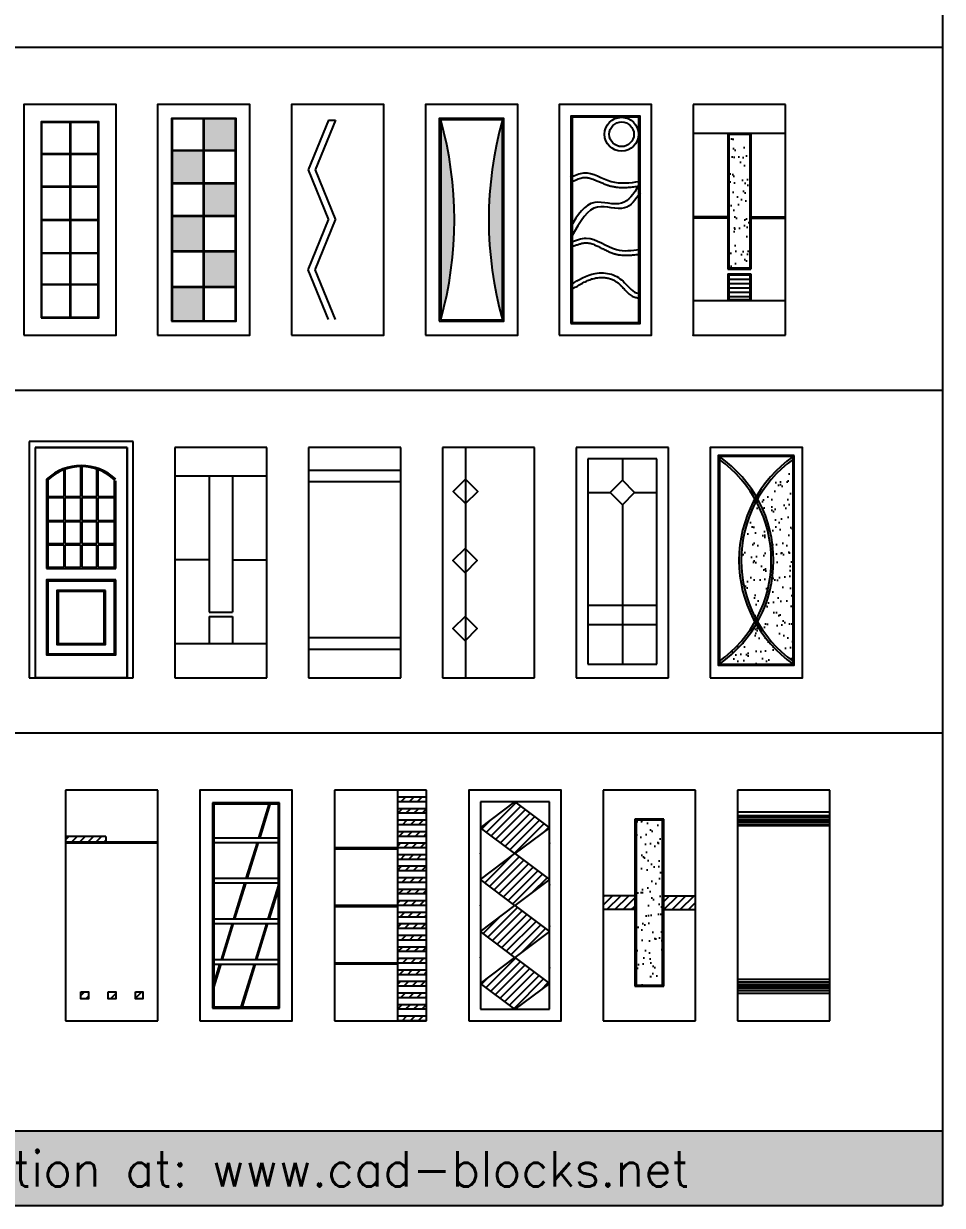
# Model space of a CAD drawing. Header units: millimetres. Extents: x 10513 to 43680, y 26775 to 47228.
# Drawn here: x 35712 to 43680, y 26775 to 37026 of the extents above; entities that cross this region are included whole.
import ezdxf

# ---------------------------------------------------------------- set-up
doc = ezdxf.new("R2010")
doc.units = ezdxf.units.MM
doc.layers.add('www.cad-blocks.net', color=7, linetype='Continuous')
doc.styles.get("Standard").update_dxf_attribs({"font": 'arial.ttf'})

# ---------------------------------------------------------------- blocks, each defined once
blk = doc.blocks.new('A$C778C6037')
for p, q in [((400, 1845), (400, 155)), ((405, 1845), (405, 155)), ((645, 1572), (155, 1572)), ((645, 1567), (155, 1567)), ((645, 1288), (155, 1288)), ((645, 1283), (155, 1283)), ((645, 1000), (155, 1000)), ((645, 995), (155, 995)), ((645, 712), (155, 712)), ((645, 707), (155, 707)), ((645, 440), (155, 440)), ((645, 435), (155, 435))]:
    blk.add_line(p, q)
for points in [[(0, 0), (800, 0), (800, 2000), (0, 2000)], [(150, 150), (650, 150), (650, 1850), (150, 1850)], [(155, 155), (645, 155), (645, 1845), (155, 1845)]]:
    blk.add_lwpolyline(points, close=True)
blk = doc.blocks.new('A$C2513490B')
h = blk.add_hatch()
h.set_pattern_fill('AR-CONC', color=256, scale=5, style=0)
h.set_pattern_definition([(50, (12259.796, -39986.896), (35.86301, -3.137607), [3.75, -41.25]), (355, (12259.796, -39986.896), (-6.937567, 37.609607), [3, -33]), (100.4514, (12262.784, -39987.157), (28.92547, 34.471977), [3.18701, -35.057106]), (46.1842, (12259.796, -39976.896), (53.362052, -8.27595), [5.625, -61.875]), (96.6356, (12264.24, -39977.585), (46.733135, 48.705894), [4.780514, -52.58565]), (351.1842, (12259.796, -39976.896), (46.7331, 48.70593), [4.5, -49.5]), (21, (12264.796, -39979.396), (29.845353, -20.130945), [3.75, -41.25]), (326, (12264.796, -39979.396), (12.165767, 36.257502), [3, -33]), (71.4514, (12267.283, -39981.073), (42.011131, 16.126525), [3.18701, -35.057106]), (37.5, (12259.796, -39986.896), (0.6079928, 16.6446927), [0, -32.6, 0, -33.5, 0, -33.125]), (7.5, (12259.796, -39986.896), (13.153477, 19.7205856), [0, -19.1, 0, -31.85, 0, -12.625]), (327.5, (12248.646, -39986.896), (26.691122, -1.1277436), [0, -12.5, 0, -39, 0, -51.75]), (317.5, (12243.646, -39986.896), (29.159308, 5.005249), [0, -16.25, 0, -25.9, 0, -36.75])])
h.paths.add_polyline_path([(395, 414), (125, 414), (125, 125), (395, 125)])
h.paths.add_polyline_path([(400, 419), (675, 419), (675, 722), (400, 722)])
h.paths.add_polyline_path([(125, 727), (395, 727), (395, 1030), (125, 1030)])
h.paths.add_polyline_path([(675, 1313), (400, 1313), (400, 1035), (675, 1035)])
h.paths.add_polyline_path([(395, 1597), (125, 1597), (125, 1318), (395, 1318)])
h.paths.add_polyline_path([(675, 1602), (675, 1875), (400, 1875), (400, 1602)])
for p, q in [((395, 1875), (395, 125)), ((400, 1875), (400, 125)), ((675, 1602), (125, 1602)), ((675, 1597), (125, 1597)), ((675, 1318), (125, 1318)), ((675, 1313), (125, 1313)), ((675, 1035), (125, 1035)), ((675, 1030), (125, 1030)), ((675, 727), (125, 727)), ((675, 722), (125, 722)), ((675, 419), (125, 419)), ((675, 414), (125, 414))]:
    blk.add_line(p, q)
for points in [[(0, 0), (800, 0), (800, 2000), (0, 2000)], [(120, 120), (680, 120), (680, 1880), (120, 1880)], [(125, 125), (675, 125), (675, 1875), (125, 1875)]]:
    blk.add_lwpolyline(points, close=True)
blk = doc.blocks.new('A$C79F14AC4')
for p, q in [((322, 1865), (146, 1433)), ((382, 1865), (206, 1433)), ((322, 1865), (382, 1865)), ((146, 1433), (322, 1000)), ((206, 1433), (382, 1000)), ((146, 567), (322, 1000)), ((206, 567), (382, 1000)), ((322, 135), (146, 567)), ((382, 135), (206, 567))]:
    blk.add_line(p, q)
blk.add_lwpolyline([(0, 0), (800, 0), (800, 2000), (0, 2000)], close=True)
blk = doc.blocks.new('A$C57C63340')
h = blk.add_hatch()
h.set_pattern_fill('AR-CONC', color=256, scale=5, style=0)
h.set_pattern_definition([(50, (14929.682, -39986.896), (35.86301, -3.137607), [3.75, -41.25]), (355, (14929.682, -39986.896), (-6.937567, 37.609607), [3, -33]), (100.4514, (14932.67, -39987.157), (28.92547, 34.471977), [3.18701, -35.057106]), (46.1842, (14929.682, -39976.896), (53.362052, -8.27595), [5.625, -61.875]), (96.6356, (14934.13, -39977.585), (46.733135, 48.705894), [4.780514, -52.58565]), (351.1842, (14929.68, -39976.896), (46.7331, 48.70593), [4.5, -49.5]), (21, (14934.682, -39979.396), (29.845353, -20.130945), [3.75, -41.25]), (326, (14934.682, -39979.396), (12.165767, 36.257502), [3, -33]), (71.4514, (14937.17, -39981.073), (42.011131, 16.126525), [3.18701, -35.057106]), (37.5, (14929.682, -39986.896), (0.6079928, 16.6446927), [0, -32.6, 0, -33.5, 0, -33.125]), (7.5, (14929.682, -39986.896), (13.153477, 19.7205856), [0, -19.1, 0, -31.85, 0, -12.625]), (327.5, (14918.532, -39986.896), (26.691122, -1.1277436), [0, -12.5, 0, -39, 0, -51.75]), (317.5, (14913.532, -39986.896), (29.159308, 5.005249), [0, -16.25, 0, -25.9, 0, -36.75])])
h.paths.add_polyline_path([(668, 132), (668, 1868, 0.136786)])
h.paths.add_polyline_path([(132, 132, 0.136786), (132, 1868)])
for points in [[(0, 0), (800, 0), (800, 2000), (0, 2000)], [(120, 120), (680, 120), (680, 1880), (120, 1880)], [(132, 132), (668, 132), (668, 1868), (132, 1868)]]:
    blk.add_lwpolyline(points, close=True)
for centre, start, end in [((-2981, 1000), 344.4222, 15.5778), ((3781, 1000), 164.4222, 195.5778)]:
    blk.add_arc(centre, 3232, start, end)
blk = doc.blocks.new('A$C246D1FBD')
for p, q in [((0, 2050), (0, 0)), ((900, 2050), (0, 2050)), ((50, 2000), (50, 0)), ((50, 2000), (850, 2000)), ((850, 2000), (50, 2000)), ((850, 2000), (850, 0)), ((850, 0), (850, 2000)), ((900, 0), (900, 2050)), ((302, 1574), (302, 1807)), ((312, 1574), (312, 1810)), ((445, 1833), (445, 1574)), ((455, 1833), (455, 1574)), ((587, 1574), (587, 1810)), ((597, 1574), (597, 1807)), ((150, 1723), (150, 950)), ((150, 1709), (150, 950)), ((160, 1719), (160, 1574)), ((740, 1574), (740, 1719)), ((750, 950), (750, 1709)), ((750, 950), (750, 1709)), ((160, 1574), (302, 1574)), ((160, 1564), (302, 1564)), ((302, 1367), (302, 1564)), ((312, 1574), (445, 1574)), ((312, 1367), (312, 1564)), ((312, 1564), (445, 1564)), ((445, 1564), (445, 1367)), ((455, 1574), (587, 1574)), ((455, 1564), (455, 1367)), ((455, 1564), (587, 1564)), ((587, 1367), (587, 1564)), ((597, 1574), (740, 1574)), ((597, 1367), (597, 1564)), ((597, 1564), (740, 1564)), ((160, 1367), (302, 1367)), ((160, 1357), (302, 1357)), ((302, 1166), (302, 1357)), ((312, 1367), (445, 1367)), ((312, 1166), (312, 1357)), ((312, 1357), (445, 1357)), ((445, 1357), (445, 1166)), ((455, 1367), (587, 1367)), ((455, 1357), (455, 1166)), ((455, 1357), (587, 1357)), ((587, 1166), (587, 1357)), ((597, 1367), (740, 1367)), ((597, 1166), (597, 1357)), ((597, 1357), (740, 1357)), ((740, 1368), (740, 1406)), ((160, 1166), (302, 1166)), ((160, 1156), (302, 1156)), ((302, 960), (302, 1156)), ((312, 1166), (445, 1166)), ((312, 960), (312, 1156)), ((312, 1156), (445, 1156)), ((445, 1156), (445, 960)), ((455, 1166), (587, 1166)), ((455, 1156), (455, 960)), ((455, 1156), (587, 1156)), ((587, 960), (587, 1156)), ((597, 1166), (740, 1166)), ((597, 960), (597, 1156)), ((597, 1156), (740, 1156)), ((150, 950), (750, 950)), ((0, 0), (900, 0)), ((850, 0), (50, 0))]:
    blk.add_line(p, q)
for points in [[(160, 1564), (160, 1367)], [(740, 1367), (740, 1564)], [(160, 1357), (160, 1166)], [(740, 960), (740, 1357)], [(160, 1156), (160, 960), (302, 960)], [(312, 960), (445, 960)], [(455, 960), (587, 960)], [(597, 960), (740, 960)]]:
    blk.add_lwpolyline(points)
for points in [[(750, 850), (150, 850), (150, 200), (750, 200)], [(740, 840), (160, 840), (160, 210), (740, 210)], [(660, 760), (240, 760), (240, 290), (660, 290)], [(650, 750), (250, 750), (250, 300), (650, 300)]]:
    blk.add_lwpolyline(points, close=True)
for centre, radius, start, end in [((450, 1408), 435, 46.3972, 133.6028), ((450, 1408), 435, 46.3972, 133.6028), ((450, 1408), 425, 46.9722, 133.0278), ((871, 1500), 650, 268.1589, 268.2109)]:
    blk.add_arc(centre, radius, start, end)
blk = doc.blocks.new('A$C6D6D22E0')
for p, q in [((800, 2000), (0, 2000)), ((0, 2000), (0, 0)), ((800, 0), (800, 2000)), ((800, 1750), (0, 1750)), ((300, 1750), (300, 572)), ((500, 1750), (500, 572)), ((300, 1025), (0, 1025)), ((500, 1025), (800, 1025)), ((300, 572), (500, 572)), ((300, 532), (500, 532)), ((300, 532), (300, 300)), ((500, 532), (500, 300)), ((0, 300), (800, 300)), ((0, 0), (800, 0))]:
    blk.add_line(p, q)
blk = doc.blocks.new('A$C60CA6589')
for p, q in [((0, 2000), (0, 0)), ((800, 2000), (0, 2000)), ((800, 0), (800, 2000)), ((800, 1800), (0, 1800)), ((800, 1700), (0, 1700)), ((0, 350), (800, 350)), ((0, 250), (800, 250)), ((0, 0), (800, 0))]:
    blk.add_line(p, q)
blk = doc.blocks.new('A$C2F035CC3')
for p, q in [((0, 2000), (0, 0)), ((800, 2000), (0, 2000)), ((200, 2000), (200, 0)), ((800, 0), (800, 2000)), ((0, 0), (800, 0))]:
    blk.add_line(p, q)
for points in [[(200, 1512), (306, 1618), (200, 1724), (94, 1618)], [(196, 912), (302, 1018), (196, 1124), (90, 1018)], [(196, 322), (302, 428), (196, 534), (90, 428)]]:
    blk.add_lwpolyline(points, close=True)
blk = doc.blocks.new('A$C78494968')
for p, q in [((0, 2000), (0, 0)), ((800, 2000), (0, 2000)), ((800, 0), (800, 2000)), ((100, 1900), (100, 120)), ((700, 1900), (100, 1900)), ((400, 1900), (400, 1714)), ((700, 120), (700, 1900)), ((100, 1609), (294, 1609)), ((506, 1609), (700, 1609)), ((400, 1503), (400, 120)), ((100, 632), (700, 632)), ((100, 465), (700, 465)), ((100, 120), (700, 120)), ((0, 0), (800, 0))]:
    blk.add_line(p, q)
blk.add_lwpolyline([(400, 1503), (506, 1609), (400, 1715), (294, 1609)], close=True)
blk = doc.blocks.new('A$C13CF3BD3')
for points in [[(0, 0), (800, 0), (800, 2000), (0, 2000)], [(100, 100), (700, 100), (700, 1900), (100, 1900)], [(110, 110), (690, 110), (690, 1890), (110, 1890)]]:
    blk.add_lwpolyline(points, close=True)
for radius in [147, 107]:
    blk.add_circle((540, 1742), radius)
for points in [[(96, 1368), (213, 1407), (449, 1333), (696, 1333)], [(686, 1292), (540, 1143), (307, 1150), (100, 943)], [(96, 804), (234, 841), (496, 742), (696, 742)]]:
    blk.add_spline(points, degree=3)
for points, knots in [([(100, 1332), (122, 1336), (131, 1340), (148, 1348), (156, 1351), (172, 1357), (180, 1360), (193, 1364), (198, 1365), (205, 1366), (207, 1367), (211, 1367), (213, 1367), (216, 1368), (217, 1368), (220, 1368), (222, 1368), (229, 1368), (235, 1367), (245, 1366), (251, 1365), (262, 1363), (268, 1361), (280, 1358), (286, 1355), (301, 1350), (310, 1346), (329, 1338), (339, 1334), (358, 1325), (369, 1321), (389, 1312), (400, 1308), (415, 1302), (419, 1301), (426, 1298), (430, 1297), (436, 1295), (439, 1295), (444, 1293), (446, 1293), (454, 1291), (459, 1290), (474, 1287), (484, 1285), (510, 1282), (526, 1281), (557, 1280), (573, 1280), (604, 1282), (619, 1284), (649, 1287), (664, 1289), (687, 1292), (694, 1293), (702, 1294)], [0, 0, 0, 0, 28.008285, 28.008285, 56.016571, 56.016571, 84.024856, 84.024856, 105.134056, 105.134056, 113.424535, 113.424535, 121.082664, 121.082664, 125.770797, 125.770797, 135.147064, 135.147064, 156.604046, 156.604046, 178.061028, 178.061028, 199.51801, 199.51801, 220.974992, 220.974992, 251.989306, 251.989306, 283.00362, 283.00362, 314.017934, 314.017934, 345.032248, 345.032248, 356.355164, 356.355164, 366.597237, 366.597237, 373.446241, 373.446241, 380.295245, 380.295245, 393.993253, 393.993253, 421.389268, 421.389268, 464.974157, 464.974157, 508.559046, 508.559046, 552.143935, 552.143935, 595.728824, 595.728824, 617.779466, 617.779466, 617.779466, 617.779466]), ([(700, 1233), (661, 1174), (572, 1051), (289, 1172), (188, 998), (100, 844)], [19.453482, 19.453482, 19.453482, 19.453482, 208.763793, 442.066903, 730.613146, 730.613146, 730.613146, 730.613146]), ([(100, 767), (121, 771), (131, 775), (151, 783), (161, 786), (179, 792), (188, 794), (203, 798), (210, 799), (222, 800), (228, 801), (236, 801), (238, 800), (243, 800), (246, 800), (254, 799), (260, 798), (273, 795), (279, 793), (292, 789), (299, 786), (312, 780), (319, 777), (336, 770), (346, 765), (367, 754), (377, 749), (399, 738), (410, 733), (432, 722), (444, 718), (460, 712), (464, 710), (472, 708), (475, 707), (481, 705), (483, 704), (488, 703), (490, 703), (495, 701), (497, 701), (504, 699), (509, 698), (523, 696), (533, 695), (556, 693), (570, 692), (598, 693), (612, 693), (639, 695), (652, 697), (678, 700), (690, 701), (701, 703)], [0, 0, 0, 0, 31.551038, 31.551038, 63.102075, 63.102075, 94.653113, 94.653113, 118.389214, 118.389214, 142.125314, 142.125314, 152.399259, 152.399259, 162.673204, 162.673204, 186.797614, 186.797614, 210.922023, 210.922023, 235.046433, 235.046433, 259.170842, 259.170842, 292.974601, 292.974601, 326.77836, 326.77836, 360.58212, 360.58212, 394.385879, 394.385879, 406.133036, 406.133036, 415.771268, 415.771268, 421.695085, 421.695085, 428.07753, 428.07753, 434.459974, 434.459974, 447.224864, 447.224864, 472.754644, 472.754644, 511.085579, 511.085579, 549.416514, 549.416514, 587.747449, 587.747449, 622.549002, 622.549002, 622.549002, 622.549002]), ([(100, 439), (167, 480), (275, 546), (455, 540), (574, 461), (639, 362), (693, 364), (696, 364)], [4.196067, 4.196067, 4.196067, 4.196067, 235.605768, 377.891595, 512.280815, 663.560205, 673.560205, 673.560205, 673.560205, 673.560205]), ([(100, 389), (127, 408), (136, 414), (160, 428), (175, 437), (205, 454), (220, 462), (248, 474), (260, 479), (285, 488), (298, 491), (314, 495), (318, 496), (326, 497), (330, 497), (343, 499), (351, 500), (371, 500), (383, 500), (407, 497), (418, 495), (432, 492), (435, 491), (441, 489), (443, 488), (448, 487), (451, 486), (458, 483), (463, 481), (477, 474), (486, 469), (502, 457), (511, 451), (521, 442), (524, 439), (528, 435), (530, 434), (533, 430), (534, 429), (537, 427), (538, 426), (540, 424), (541, 423), (543, 420), (545, 418), (552, 411), (557, 405), (566, 395), (571, 390), (581, 379), (587, 373), (597, 364), (602, 359), (612, 351), (618, 347), (629, 340), (633, 338), (643, 333), (649, 331), (660, 327), (665, 326), (673, 325), (674, 325), (677, 324), (679, 324), (681, 324), (683, 324), (685, 324), (685, 324), (686, 324), (687, 324), (688, 324), (689, 324), (691, 324), (693, 324), (695, 324), (696, 324), (697, 324)], [0, 0, 0, 0, 31.72126, 31.72126, 85.335623, 85.335623, 138.949986, 138.949986, 183.007174, 183.007174, 227.064362, 227.064362, 240.948633, 240.948633, 254.832904, 254.832904, 282.601446, 282.601446, 323.220512, 323.220512, 363.839578, 363.839578, 375.146259, 375.146259, 384.941186, 384.941186, 394.736114, 394.736114, 414.32597, 414.32597, 450.004487, 450.004487, 485.683005, 485.683005, 496.473271, 496.473271, 504.778396, 504.778396, 510.293602, 510.293602, 514.63356, 514.63356, 518.973518, 518.973518, 527.653434, 527.653434, 546.907715, 546.907715, 566.161996, 566.161996, 585.416276, 585.416276, 601.534408, 601.534408, 617.65254, 617.65254, 629.975857, 629.975857, 642.299174, 642.299174, 654.622491, 654.622491, 657.698702, 657.698702, 660.516099, 660.516099, 663.330437, 663.330437, 664.292513, 664.292513, 665.254589, 665.254589, 667.178742, 667.178742, 671.027046, 671.027046, 673.560205, 673.560205, 673.560205, 673.560205])]:
    blk.add_open_spline(points, degree=3, knots=knots)
blk = doc.blocks.new('A$C7873414F')
h = blk.add_hatch()
h.set_pattern_fill('ANSI31,_O', color=256, scale=400)
h.set_pattern_definition([(45, (-78357.38, 53611.517), (-35.35534, 35.35534), [])])
h.paths.add_polyline_path([(0, 1600), (0, 1550), (350, 1550), (350, 1600)])
h.paths.add_polyline_path([(133, 251), (133, 191), (199, 191), (199, 251)])
h.paths.add_polyline_path([(435, 251), (369, 251), (369, 191), (435, 191)])
h.paths.add_polyline_path([(671, 191), (671, 251), (605, 251), (605, 191)])
for p, q in [((0, 2000), (0, 0)), ((800, 2000), (0, 2000)), ((800, 0), (800, 2000)), ((350, 1600), (0, 1600)), ((800, 1550), (0, 1550)), ((800, 1540), (0, 1540)), ((350, 1600), (350, 1550)), ((0, 0), (800, 0))]:
    blk.add_line(p, q)
for points in [[(133, 251), (199, 251), (199, 191), (133, 191)], [(369, 251), (435, 251), (435, 191), (369, 191)], [(605, 251), (671, 251), (671, 191), (605, 191)]]:
    blk.add_lwpolyline(points, close=True)
blk = doc.blocks.new('A$C596A4EED')
for p, q in [((110, 1890), (110, 110)), ((690, 1890), (110, 1890)), ((120, 1880), (120, 120)), ((680, 1880), (120, 1880)), ((597, 1880), (507, 1588)), ((607, 1877), (518, 1588)), ((680, 120), (680, 1880)), ((690, 110), (690, 1890)), ((120, 1588), (680, 1588)), ((120, 1548), (680, 1548)), ((495, 1548), (399, 1236)), ((505, 1548), (410, 1236)), ((120, 1236), (680, 1236)), ((120, 1196), (680, 1196)), ((387, 1196), (291, 884)), ((397, 1196), (301, 884)), ((680, 1180), (589, 884)), ((680, 1146), (600, 884)), ((120, 884), (680, 884)), ((120, 844), (680, 844)), ((279, 844), (183, 532)), ((289, 844), (193, 532)), ((577, 844), (481, 532)), ((587, 844), (491, 532)), ((120, 532), (680, 532)), ((120, 492), (680, 492)), ((170, 492), (120, 328)), ((181, 492), (120, 294)), ((469, 492), (354, 120)), ((479, 492), (365, 120)), ((110, 110), (690, 110)), ((120, 120), (680, 120))]:
    blk.add_line(p, q)
blk.add_lwpolyline([(0, 0), (800, 0), (800, 2000), (0, 2000)], close=True)
for p in [(120, 1528), (120, 1176), (120, 824), (120, 472)]:
    blk.add_point(p)
blk = doc.blocks.new('A$C14431B73')
h = blk.add_hatch()
h.set_pattern_fill('ANSI31,_O', color=256, scale=400)
h.set_pattern_definition([(45, (-82000.603, 53611.517), (-35.35534, 35.35534), [])])
h.paths.add_polyline_path([(800, 1900), (800, 1940), (550, 1940), (550, 1900)])
h.paths.add_polyline_path([(800, 1800), (800, 1840), (550, 1840), (550, 1800)])
h.paths.add_polyline_path([(550, 1740), (550, 1700), (800, 1700), (800, 1740)])
h.paths.add_polyline_path([(800, 1600), (800, 1640), (550, 1640), (550, 1600)])
h.paths.add_polyline_path([(800, 1500), (800, 1540), (550, 1540), (550, 1500)])
h.paths.add_polyline_path([(800, 1400), (800, 1440), (550, 1440), (550, 1400)])
h.paths.add_polyline_path([(800, 1300), (800, 1340), (550, 1340), (550, 1300)])
h.paths.add_polyline_path([(550, 1240), (550, 1200), (800, 1200), (800, 1240)])
h.paths.add_polyline_path([(550, 1140), (550, 1100), (800, 1100), (800, 1140)])
h.paths.add_polyline_path([(550, 1040), (550, 1000), (800, 1000), (800, 1040)])
h.paths.add_polyline_path([(550, 940), (550, 900), (800, 900), (800, 940)])
h.paths.add_polyline_path([(800, 800), (800, 840), (550, 840), (550, 800)])
h.paths.add_polyline_path([(800, 700), (800, 740), (550, 740), (550, 700)])
h.paths.add_polyline_path([(800, 600), (800, 640), (550, 640), (550, 600)])
h.paths.add_polyline_path([(800, 500), (800, 540), (550, 540), (550, 500)])
h.paths.add_polyline_path([(800, 400), (800, 440), (550, 440), (550, 400)])
h.paths.add_polyline_path([(550, 340), (550, 300), (800, 300), (800, 340)])
h.paths.add_polyline_path([(550, 240), (550, 200), (800, 200), (800, 240)])
h.paths.add_polyline_path([(800, 100), (800, 140), (550, 140), (550, 100)])
h.paths.add_polyline_path([(550, 40), (550, 0), (800, 0), (800, 40)])
for p, q in [((0, 2000), (0, 0)), ((800, 2000), (0, 2000)), ((550, 0), (550, 2000)), ((800, 0), (800, 2000)), ((800, 1940), (550, 1940)), ((800, 1900), (550, 1900)), ((800, 1840), (550, 1840)), ((800, 1800), (550, 1800)), ((800, 1740), (550, 1740)), ((800, 1700), (550, 1700)), ((800, 1640), (550, 1640)), ((800, 1600), (550, 1600)), ((800, 1540), (550, 1540)), ((550, 1500), (0, 1500)), ((550, 1490), (0, 1490)), ((800, 1500), (550, 1500)), ((800, 1440), (550, 1440)), ((800, 1400), (550, 1400)), ((800, 1340), (550, 1340)), ((800, 1300), (550, 1300)), ((800, 1240), (550, 1240)), ((800, 1200), (550, 1200)), ((800, 1140), (550, 1140)), ((800, 1100), (550, 1100)), ((800, 1040), (550, 1040)), ((550, 1000), (0, 1000)), ((550, 990), (0, 990)), ((800, 1000), (550, 1000)), ((800, 940), (550, 940)), ((800, 900), (550, 900)), ((800, 840), (550, 840)), ((800, 800), (550, 800)), ((800, 740), (550, 740)), ((800, 700), (550, 700)), ((800, 640), (550, 640)), ((800, 600), (550, 600)), ((800, 540), (550, 540)), ((550, 500), (0, 500)), ((550, 490), (0, 490)), ((800, 500), (550, 500)), ((800, 440), (550, 440)), ((800, 400), (550, 400)), ((800, 340), (550, 340)), ((800, 300), (550, 300)), ((800, 240), (550, 240)), ((800, 200), (550, 200)), ((800, 140), (550, 140)), ((800, 100), (550, 100)), ((800, 40), (550, 40)), ((0, 0), (800, 0)), ((800, 0), (550, 0))]:
    blk.add_line(p, q)
for p in [(550, 1500), (550, 1000), (550, 500)]:
    blk.add_point(p)
blk = doc.blocks.new('A$C173F0425')
h = blk.add_hatch()
h.set_pattern_fill('ANSI31,_O', color=256, scale=400)
h.set_pattern_definition([(45, (-83822.215, 53611.517), (-35.35534, 35.35534), [])])
h.paths.add_polyline_path([(700, 1675), (400, 1900), (100, 1675), (400, 1450)])
h.paths.add_polyline_path([(700, 1225), (400, 1450), (100, 1225), (400, 1000)])
h.paths.add_polyline_path([(700, 775), (400, 1000), (100, 775), (400, 550)])
h.paths.add_polyline_path([(700, 325), (400, 550), (100, 325), (400, 100)])
for p, q in [((700, 1900), (100, 1900)), ((100, 1675), (400, 1900)), ((100, 1900), (100, 100)), ((400, 1900), (700, 1675)), ((700, 100), (700, 1900)), ((400, 1450), (100, 1675)), ((700, 1675), (400, 1450)), ((100, 1225), (400, 1450)), ((400, 1450), (700, 1225)), ((400, 1000), (100, 1225)), ((700, 1225), (400, 1000)), ((100, 775), (400, 1000)), ((400, 1000), (700, 775)), ((400, 550), (100, 775)), ((700, 775), (400, 550)), ((100, 325), (400, 550)), ((400, 550), (700, 325)), ((400, 100), (100, 325)), ((700, 325), (400, 100)), ((100, 100), (700, 100))]:
    blk.add_line(p, q)
blk.add_lwpolyline([(0, 0), (800, 0), (800, 2000), (0, 2000)], close=True)
for p in [(700, 1540), (100, 1450), (700, 1180), (100, 1000), (700, 820), (100, 550), (700, 460)]:
    blk.add_point(p)
blk = doc.blocks.new('A$C64A52FEF')
h = blk.add_hatch()
h.set_pattern_fill('AR-SAND,_O', color=256, scale=80)
h.set_pattern_definition([(37.5, (-85643.83, 53611.52), (-5.03947, 154.1459), [0, -121.6, 0, -136, 0, -130]), (7.5, (-85643.83, 53611.52), (141.58214, 225.7717), [0, -65.6, 0, -109.6, 0, -42]), (327.5, (-85742.23, 53611.52), (249.13135, 0.45272), [0, -40, 0, -144, 0, -188]), (317.5, (-85742.23, 53611.52), (240.49013, 70.21405), [0, -20, 0, -94.4, 0, -108])])
h.paths.add_polyline_path([(515, 1740), (285, 1740), (285, 310), (515, 310)])
h = blk.add_hatch()
h.set_pattern_fill('ANSI31,_O', color=256, scale=400)
h.set_pattern_definition([(45, (-85643.826, 53611.517), (-35.35534, 35.35534), [])])
h.paths.add_polyline_path([(0, 1085), (0, 965), (275, 965), (275, 1085)])
h.paths.add_polyline_path([(525, 1085), (525, 965), (800, 965), (800, 1085)])
for p, q in [((800, 2000), (0, 2000)), ((0, 2000), (0, 0)), ((800, 0), (800, 2000)), ((275, 1750), (275, 300)), ((525, 1750), (275, 1750)), ((285, 1750), (285, 300)), ((515, 300), (515, 1750)), ((525, 300), (525, 1750)), ((525, 1740), (275, 1740)), ((275, 1085), (0, 1085)), ((525, 1085), (800, 1085)), ((275, 965), (0, 965)), ((525, 965), (800, 965)), ((275, 310), (525, 310)), ((275, 300), (525, 300)), ((0, 0), (800, 0))]:
    blk.add_line(p, q)
blk = doc.blocks.new('A$C5B4F6D57')
h = blk.add_hatch()
h.set_pattern_fill('AR-SAND,_O', color=256, scale=80)
h.set_pattern_definition([(37.5, (-74714.16, 56557.76), (-5.03947, 154.1459), [0, -121.6, 0, -136, 0, -130]), (7.5, (-74714.16, 56557.76), (141.58214, 225.7717), [0, -65.6, 0, -109.6, 0, -42]), (327.5, (-74812.56, 56557.76), (249.13135, 0.45272), [0, -40, 0, -144, 0, -188]), (317.5, (-74812.56, 56557.76), (240.49013, 70.21405), [0, -20, 0, -94.4, 0, -108])])
h.paths.add_polyline_path([(310, 582), (490, 582), (490, 1740), (310, 1740)])
h = blk.add_hatch()
h.set_pattern_fill('LINE,_O', color=256, scale=300)
h.set_pattern_definition([(0, (-74714.158, 56557.757), (0, 37.5), [])])
h.paths.add_polyline_path([(310, 310), (490, 310), (490, 522), (310, 522)])
for p, q in [((800, 2000), (0, 2000)), ((0, 2000), (0, 0)), ((800, 0), (800, 2000)), ((800, 1750), (0, 1750)), ((300, 1750), (300, 572)), ((500, 1750), (500, 572)), ((310, 1740), (310, 582)), ((490, 1740), (310, 1740)), ((490, 1740), (490, 582)), ((300, 1025), (0, 1025)), ((300, 1015), (0, 1015)), ((500, 1025), (800, 1025)), ((500, 1015), (800, 1015)), ((300, 572), (500, 572)), ((300, 532), (300, 300)), ((300, 532), (500, 532)), ((310, 582), (490, 582)), ((310, 522), (310, 310)), ((310, 522), (490, 522)), ((490, 522), (490, 310)), ((500, 532), (500, 300)), ((310, 310), (490, 310)), ((0, 300), (800, 300)), ((0, 0), (800, 0))]:
    blk.add_line(p, q)
blk.add_point((0, 0))
blk = doc.blocks.new('A$C53BA2328')
h = blk.add_hatch()
h.set_pattern_fill('AR-SAND,_O', color=256, scale=80)
h.set_pattern_definition([(37.5, (-76535.77, 56557.76), (-5.03947, 154.1459), [0, -121.6, 0, -136, 0, -130]), (7.5, (-76535.77, 56557.76), (141.58214, 225.7717), [0, -65.6, 0, -109.6, 0, -42]), (327.5, (-76634.17, 56557.76), (249.13135, 0.45272), [0, -40, 0, -144, 0, -188]), (317.5, (-76634.17, 56557.76), (240.49013, 70.21405), [0, -20, 0, -94.4, 0, -108])])
h.paths.add_polyline_path([(400, 507, 0.253472), (400, 1533, 0.253472)])
h.paths.add_polyline_path([(80, 144, 0.108198), (389, 486, -0.259636), (389, 1554, 0.108198), (80, 1896)], flags=17)
h.paths.add_polyline_path([(400, 466, -0.108767), (80, 120), (720, 120, -0.108767)])
h.paths.add_polyline_path([(720, 1896, 0.108198), (411, 1554, -0.259636), (411, 486, 0.108198), (720, 144)])
h.paths.add_polyline_path([(400, 1574, 0.108767), (80, 1920), (80, 120, 0.108767), (400, 466, -0.270937)])
for points in [[(0, 0), (800, 0), (800, 2000), (0, 2000)], [(730, 1930), (70, 1930), (70, 110), (730, 110)], [(720, 1920), (80, 1920), (80, 120), (720, 120)]]:
    blk.add_lwpolyline(points, close=True)
for centre, radius, start, end in [((-547, 1020), 1077, 55.0564, 55.1491), ((-547, 1020), 1097, 304.8509, 55.1491), ((-547, 1020), 1077, 305.5954, 54.4046), ((1347, 1020), 1097, 124.8509, 235.1491), ((1347, 1020), 1077, 125.5954, 234.4046), ((1347, 1020), 1077, 124.8509, 124.9436)]:
    blk.add_arc(centre, radius, start, end)
blk = doc.blocks.new('A$C50433AFC')
h = blk.add_hatch()
h.set_pattern_fill('LINE,_O', color=256, scale=150)
h.set_pattern_definition([(0, (-78357.38, 56557.757), (0, 18.75), [])])
h.paths.add_polyline_path([(0, 1800), (0, 1700), (800, 1700), (800, 1800)])
h.paths.add_polyline_path([(0, 350), (0, 250), (800, 250), (800, 350)])
for p, q in [((0, 2000), (0, 0)), ((800, 2000), (0, 2000)), ((800, 0), (800, 2000)), ((800, 1810), (0, 1810)), ((800, 1690), (0, 1690)), ((0, 360), (800, 360)), ((0, 240), (800, 240)), ((0, 0), (800, 0))]:
    blk.add_line(p, q)
blk = doc.blocks.new('FORMAT')
at = {"true_color": 0x546d8e}
h = blk.add_hatch(color=155, dxfattribs=at)
h.set_gradient(color1=(68, 68, 68), color2=(84, 109, 142), tint=1)
h.paths.add_polyline_path([(14242, 27421), (14242, 26775), (43680, 26775), (43680, 27421)])
at = {"color": 155, "true_color": 0x546d8e}
for p, q in [((43680, 47228), (43680, 26775)), ((43680, 46379), (43680, 27421)), ((14242, 36821), (43680, 36821)), ((14242, 33847), (43680, 33847)), ((14242, 30873), (43680, 30873)), ((14242, 27421), (43680, 27421)), ((14242, 26775), (43680, 26775))]:
    blk.add_line(p, q, dxfattribs=at)
at = {"layer": 'www.cad-blocks.net', "insert": (29117, 27245), "char_height": 307.12, "attachment_point": 1}
blk.add_mtext_dynamic_manual_height_columns('{\\Fsimplex|c0;\\C255;\\c16777215;download more free cad collection at: www.cad-blocks.net}', width=45138.16, gutter_width=12.5, heights=[0], dxfattribs=at)

msp = doc.modelspace()

# ---------------------------------------------------------------- block references
for name, p in [('A$C778C6037', (35713, 34324)), ('A$C2513490B', (36874, 34324)), ('A$C79F14AC4', (38035, 34324)), ('A$C57C63340', (39197, 34324)), ('A$C13CF3BD3', (40358, 34324)), ('A$C5B4F6D57', (41519, 34324)), ('A$C246D1FBD', (35761, 31350)), ('A$C6D6D22E0', (37022, 31350)), ('A$C60CA6589', (38183, 31350)), ('A$C2F035CC3', (39344, 31350)), ('A$C78494968', (40505, 31350)), ('A$C53BA2328', (41666, 31350)), ('A$C7873414F', (36076, 28376)), ('A$C596A4EED', (37241, 28376)), ('A$C14431B73', (38407, 28376)), ('A$C173F0425', (39573, 28376)), ('A$C64A52FEF', (40738, 28376)), ('A$C50433AFC', (41904, 28376))]:
    msp.add_blockref(name, p)
at = {"layer": 'www.cad-blocks.net'}
msp.add_blockref('FORMAT', (0, 0), dxfattribs=at)

doc.saveas('drawing.dxf')
